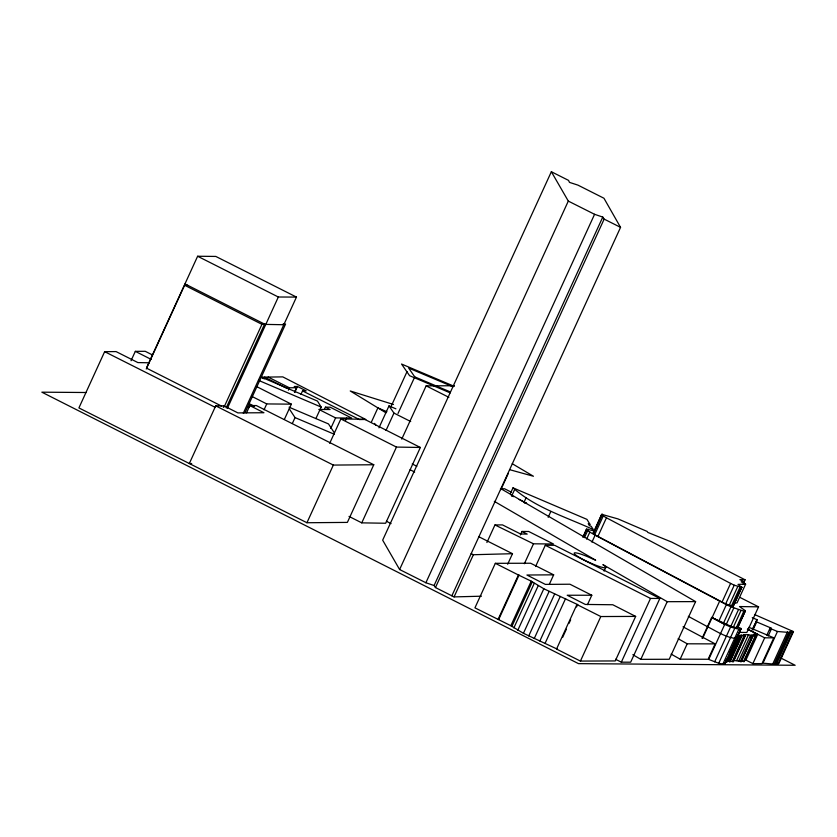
<?xml version="1.0" encoding="UTF-8"?>
<svg xmlns="http://www.w3.org/2000/svg" width="837" height="837" viewBox="0 0 837 837"><rect width="100%" height="100%" fill="white"/><g stroke="black" fill="none" stroke-linecap="round" stroke-linejoin="round"><path stroke-width="1.26" d="M741.059 628.493L740.829 629.278C730.22 628.503 720.929 622.058 711.659 617.434L724.737 624.412L708.709 659.42L718.742 663.291L724.8 664.296L741.059 628.493L737.125 626.515L737.481 627.98L730.847 626.275L711.659 617.434L702.065 638.39M736.832 637.721L736.602 638.516C725.993 637.731 716.702 631.286 707.432 626.672L688.317 616.356M149.289 362.777L137.896 362.588L116.071 351.592L104.656 351.666L78.908 407.922L306.938 522.738L347.376 522.403L373.773 464.744L256.331 405.547L249.824 405.568L246.538 412.861M131.032 360.737L135.322 351.352L145.22 351.299L152.198 354.815M146.611 367.673L197.626 256.248L215.81 256.436L296.465 297.083L243.295 413.227M146.255 368.991L184.6 285.229L187.708 285.291M249.824 405.568L263.937 412.735L237.907 412.903L223.992 405.882L215.716 405.861L189.319 463.52L191.683 463.531M223.353 407.295L223.992 405.882M224.138 406.918L261.95 324.327L283.806 324.735M226.199 407.881L264.555 324.118M227.319 408.435L278.334 297.009L296.465 297.083M244.906 412.871L285.574 324.045L283.199 323.888M264.042 409.806L266.741 403.926L291.36 404.156L284.35 419.452M288.336 390.147L289.403 387.803L268.185 377.079M294.478 392.386L296.622 387.698L294.237 386.495L297.438 386.453L306.216 390.879L302.534 390.921L300.933 394.436M294.76 392.312L297.438 386.453M292.364 423.449L295.042 417.59L289.299 408.864M315.894 418.594L321.178 407.064L317.464 401.08L260.684 376.88M324.358 409.513L325.436 407.169L330.197 407.211L351.718 418.102L335.595 417.904L318.845 409.429L330.081 409.523L325.436 407.169M330.761 428.45L335.595 417.904M329.694 443.317L340.847 418.95L364.524 419.253L420.352 447.471L385.658 523.251L361.762 522.853L349.019 516.408M345.618 420.341L346.696 417.998M306.938 522.738L333.335 465.079L373.773 464.744M371.534 421.775L377.895 407.881L386.882 411.72M378.962 427.822L388.996 405.903L395.911 408.822M390.827 407.023L407.044 371.597M386.035 430.396L393.955 413.091L388.996 405.903M397.993 413.488L414.754 376.88L408.665 368.05L453.016 386.799M361.762 522.853L396.456 447.073L420.352 447.471M401.76 439.111L426.148 385.847L454.439 385.752M451.865 595.808L620.552 227.361L603.948 198.243L577.917 185.113L569.484 182.382L568.532 180.384L551.353 171.731L382.666 540.168L399.605 569.526L425.887 582.751L434.079 585.523L435.46 587.553L454.062 596.907L481.453 596.195M399.605 569.526L568.302 201.089L551.353 171.731M425.887 582.751L594.573 214.303L602.766 217.076L604.147 219.106L620.552 227.361M434.079 585.523L602.766 217.076M435.46 587.553L604.147 219.106M500.861 489.687L508.373 473.282M454.062 596.907L473.386 554.722L512.495 553.696L507.672 564.243M486.904 542.522L494.949 524.945L502.503 524.904L520.52 533.954L527.195 534.1L521.974 531.464L520.363 534.979M510.329 493.694L513.008 487.835L586.936 519.369L590.137 524.548L588.233 523.742L589.332 525.563L591.267 526.379L593.203 529.518C566.251 517.12 535.345 507.787 513.008 487.835M511.71 495.943L514.399 490.074M549.365 584.205L553.665 574.831L530.637 563.238L495.326 563.322L474.935 607.85L510.842 625.72L523.428 633.295L557.243 649.125L556.532 649.062L576.923 604.523L577.635 604.596L576.557 606.94M523.92 502.503L526.065 497.816M498.036 619.516L518.417 574.988L531.223 581.181L543.82 588.756L577.635 604.596M498.674 619.537L519.066 574.998M524.37 563.73L533.483 543.809L553.466 543.998L528.67 531.474L521.974 531.464M548.172 517.308L550.851 511.449M535.565 566.534L545.285 545.285L554.628 545.295L659.849 598.445L630.669 662.193L621.326 662.182L615.54 659.263M510.842 625.72L531.223 581.181M511.836 626.515L532.227 581.977M513.855 627.907L534.236 583.379M517.81 630.261L538.201 585.722M523.428 633.295L543.82 588.756M528.733 635.942L549.124 591.403M534.247 638.537L554.638 594.008M582.803 537.26L586.538 529.099L594.176 530.951M583.525 536.695L586.538 529.099M587.082 531.485L588.149 529.151M584.456 537.636L587.658 530.648L586.727 529.706M539.865 640.996L560.256 596.467M586.632 539.112L589.834 532.123L587.658 530.648M734.509 602.975L737.041 602.902L745.621 584.153L738.035 584.372L741.833 587.407L733.254 606.166L725.637 603.948L594.678 534.697L593.109 533.075L601.698 514.326L617.999 518.919L647.074 531.401L647.911 532.468L671.86 542.146L745.076 579.811L743.465 583.326M593.37 533.661L601.698 514.326M602.546 514.18L593.967 532.928L593.109 533.075M594.678 534.697L603.268 515.948L601.96 514.912M545.222 643.036L565.613 598.507M591.937 542.135L595.138 535.146L589.834 532.123M597.859 536.538L606.448 517.789L603.268 515.948M562.61 637.407L566.367 629.204M569.045 623.345L570.656 619.83M587.501 604.617L591.79 595.243L569.945 584.226L545.337 584.393L526.923 575.019L553.665 574.831M604.094 571.127L605.716 567.591A17.995 2.375 24.6 0 0 604.659 565.917A18.906 2.501 24.6 0 0 603.749 565.226L602.891 564.598L667.215 601.688L695.61 601.615L669.213 659.274L640.818 659.347L632.835 654.701M580.418 661.084L600.809 616.545L635.649 616.409L615.258 660.937L580.418 661.084L556.532 649.062M621.326 662.182L650.516 598.434L659.849 598.445M640.818 659.347L667.215 601.688M680.167 659.179L687.208 643.799L715.164 643.883L708.123 659.263L680.167 659.179L671.107 654.105M702.557 638.453L719.663 601.092M722.007 602.169L730.596 583.42L606.448 517.789M725.637 603.948L734.227 585.199L741.833 587.407M718.868 621.054L726.38 604.649L595.138 535.146M729.184 605.297L737.763 586.549M723.45 623.23L730.963 606.825L744.993 611.575L745.108 610.529L739.479 606.553L758.563 606.846L746.824 632.49L739.186 632.374M731.412 605.988L740.002 587.229M732.532 606.229L741.111 587.48M733.254 606.166L741.812 586.999M743.298 584.299L744.375 581.956L739.887 579.622L745.076 579.811M726.254 624.433L733.767 608.018M714.652 661.837L730.68 626.819M730.847 626.275L738.36 609.87M733.39 627.07L740.902 610.665M718.742 663.291L734.771 628.273M736.246 627.844L743.758 611.439M737.596 626.934L745.108 610.529M737.481 627.98L744.993 611.575M737.721 627.604L745.233 611.188M722.791 664.296L738.82 629.278M726.631 659.2L725.553 661.544L727.207 661.858L739.008 636.078L737.753 635.168L741.864 635.921L730.063 661.711L727.259 661.063L739.061 635.283M729.309 653.341L737.355 635.764L739.008 636.078M724.8 664.296L740.829 629.278M726.6 661.816L738.401 636.026M728.431 661.439L740.243 635.66M729.477 661.701L741.3 635.597L740.651 635.095L745.181 636.036L733.379 661.826L728.849 660.885L730.063 661.711M730.063 660.968L741.864 635.189M732.197 661.628L744.009 635.848M733.798 660.215L745.066 635.607L743.476 634.687L748.498 634.687L753.038 635.848L741.237 661.638L734.185 660.466M736.686 660.466L748.498 634.687M752.317 629.424L757.077 619.736L752.285 617.643M752.777 629.121L757.077 619.736M738.694 661.199L750.496 635.419M752.902 630.125L756.669 621.912L756.083 621.211M751.019 637.585L751.731 635.053L756.052 635.848L744.239 661.638L739.929 660.843L741.237 661.638M740.306 661.617L752.107 635.838M741.352 660.958L753.154 635.178M743.465 661.586L755.267 635.796M745.893 660.111L757.694 634.32L747.431 629.142M752.881 663.615L764.683 637.825L773.796 637.836L761.994 663.615L752.881 663.615L744.857 659.566M766.838 635.189L770.061 628.148L771.003 628.022L769.925 630.376M768.199 635.994L771.421 628.953L770.061 628.148M790.892 632.605L777.458 631.496L762.946 663.186L776.38 664.296L790.892 632.605L789.804 632.071L775.292 663.762L776.38 664.296M772.98 663.511L787.481 631.82M774.173 664.107L788.684 632.416M776.265 663.783L778.211 663.804L792.712 632.113L791.289 631.401L793.476 631.611L778.975 663.302M296.622 387.698L285.856 387.845L264.565 377.131M247.595 407.012L249.185 406.981M501.049 488.766L504.575 488.766L511.459 492.24M591.79 595.243L567.204 595.243L585.325 604.44L612.778 604.753L635.649 616.409M86.221 392.511L41.85 392.176L578.503 663.636L795.15 665.269L779.979 657.6M789.804 632.071L792.712 632.113M757.694 634.32L753.624 634.195L756.052 635.848M744.375 581.956L741.226 581.841L745.621 584.153M524.684 503.121L526.599 503.246L519.181 499.48M509.702 469.693L533.441 476.253L512.244 463.708M393.484 404.48L350.243 390.973L385.972 412.829M454.104 386.265L401.551 364.043L409.586 375.698L450.233 392.888M414.754 376.88L450.473 391.988M771.421 628.953L777.458 631.496M748.874 627.29L773.796 637.836M289.058 407.19L328.481 423.92L334.214 432.645M295.042 417.59L334.465 434.319M258.487 380.343L321.178 407.064M756.669 621.912L771.003 628.022M754.545 614.525L793.476 631.611M726.38 604.649L730.963 606.825M730.596 583.42L734.227 585.199M494.949 524.945L533.483 543.809M776.788 663.092L778.211 663.804M471.179 553.613L473.386 554.722M568.302 201.089L594.573 214.303M426.148 385.847L448.873 397.313M393.955 413.091L410.716 421.545M302.534 390.921L359.429 419.557L365.8 419.473L282.78 376.88L260.977 377.173L264.293 378.868M747.504 629.162L764.683 637.825M248.715 403.434L254.521 406.363M478.91 536.768L512.495 553.696M215.716 405.861L333.335 465.079M104.656 351.666L215.078 407.274M576.923 604.523L600.809 616.545M197.626 256.248L278.334 297.009M184.967 283.9L265.674 324.672M184.6 285.229L261.95 324.327M340.847 418.95L396.456 447.073M412.233 463.96L416.816 466.272M256.593 386.568L291.36 404.156M410.078 469.735L414.66 472.047M251.717 396.319L266.741 403.926M545.285 545.285L650.516 598.434M146.621 368.196L221.659 406.133M495.326 563.322L518.417 574.988M386.474 521.294L391.057 523.606M740.002 597.44L758.563 606.846M511.281 495.525L513.531 496.655M135.322 351.352L151.309 359.46M683.023 626.829L715.164 643.883M678.148 638.725L687.208 643.799M500.463 488.463L695.61 601.615M741.3 635.597L741.864 635.921M494.322 501.353L595.693 560.215L592.46 558.865A22.819 3.013 24.6 0 0 587.239 556.542A16.96 2.239 24.6 0 0 582.123 554.554A18.215 2.406 24.6 0 0 577.718 553.236A18.665 2.469 24.6 0 0 575.071 552.807A17.2 2.27 24.6 0 0 574.433 553.801A17.138 2.27 24.6 0 0 576.881 555.841A16.792 2.218 24.6 0 0 581.045 558.363A16.667 2.208 24.6 0 0 586.549 561.188A18.665 2.469 24.6 0 0 592.899 564.023A18.09 2.396 24.6 0 0 598.601 566.251A16.886 2.229 24.6 0 0 603.393 567.601A17.431 2.302 24.6 0 0 605.716 567.591M752.086 635.241L753.038 635.848M724.057 662.663L725.03 663.511M732.49 605.046L733.233 605.747M374.589 423.386L375.876 425.248"/></g></svg>
